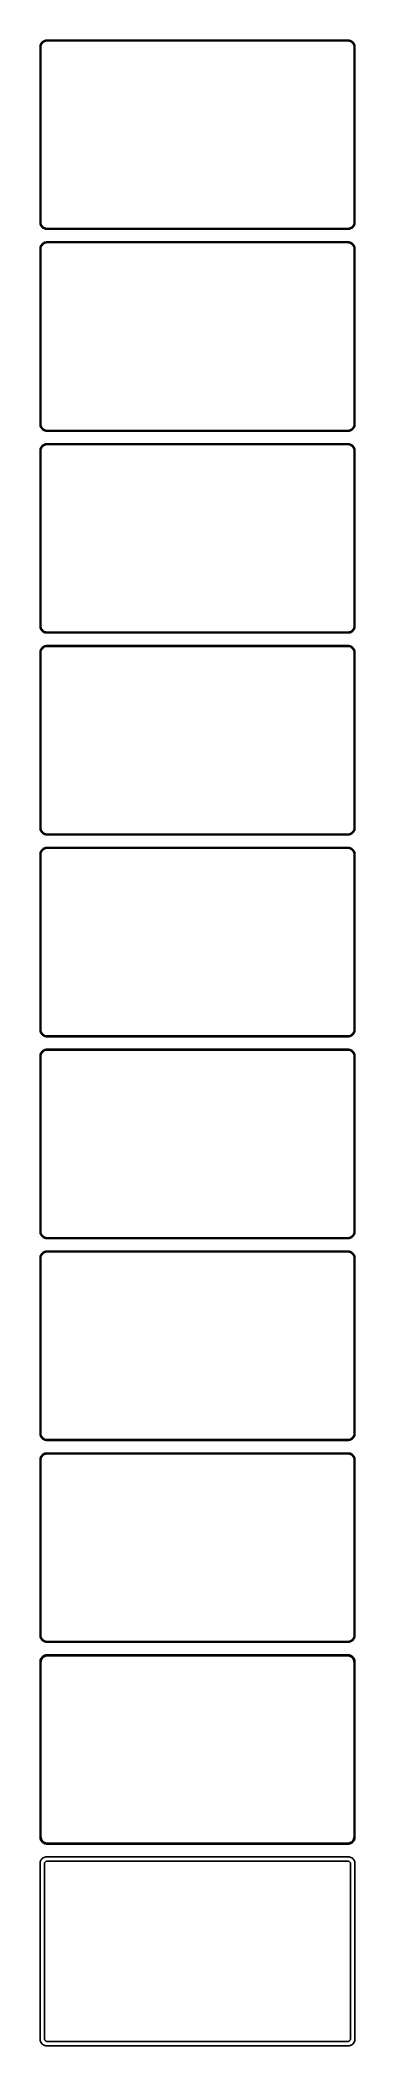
# Model space of a CAD drawing. Header units: metres. Extents: x -112 to 112, y 1373 to 2803.
import ezdxf

# ---------------------------------------------------------------- set-up
doc = ezdxf.new("R2010")
doc.units = ezdxf.units.M

msp = doc.modelspace()

# ---------------------------------------------------------------- linework, layer by layer
for p, q in [((-112.461, 2799.13), (-112.5, 2798.5)), ((-112.5, 2798.5), (-112.5, 2673.5)), ((-112.343, 2799.74), (-112.461, 2799.13)), ((-112.149, 2800.34), (-112.343, 2799.74)), ((-111.882, 2800.91), (-112.149, 2800.34)), ((-112, 2798.25), (-111.963, 2798.85)), ((-112, 2673.75), (-112, 2798.25)), ((-111.963, 2798.85), (-111.851, 2799.43)), ((-111.545, 2801.44), (-111.882, 2800.91)), ((-111.851, 2799.43), (-111.666, 2800)), ((-111.666, 2800), (-111.412, 2800.54)), ((-111.145, 2801.92), (-111.545, 2801.44)), ((-111.412, 2800.54), (-111.093, 2801.04)), ((-110.687, 2802.35), (-111.145, 2801.92)), ((-111.093, 2801.04), (-110.713, 2801.5)), ((-110.713, 2801.5), (-110.278, 2801.91)), ((-110.179, 2802.72), (-110.687, 2802.35)), ((-110.278, 2801.91), (-109.795, 2802.26)), ((-109.629, 2803.02), (-110.179, 2802.72)), ((-109.795, 2802.26), (-109.272, 2802.55)), ((-109.045, 2803.26), (-109.629, 2803.02)), ((-109.272, 2802.55), (-108.718, 2802.77)), ((-108.437, 2803.41), (-109.045, 2803.26)), ((-108.718, 2802.77), (-108.14, 2802.92)), ((-107.814, 2803.49), (-108.437, 2803.41)), ((-108.14, 2802.92), (-107.548, 2802.99)), ((107.814, 2803.49), (-107.814, 2803.49)), ((-107.548, 2802.99), (107.548, 2802.99)), ((107.548, 2802.99), (108.14, 2802.92)), ((108.437, 2803.41), (107.814, 2803.49)), ((108.14, 2802.92), (108.718, 2802.77)), ((109.045, 2803.26), (108.437, 2803.41)), ((108.718, 2802.77), (109.272, 2802.55)), ((109.629, 2803.02), (109.045, 2803.26)), ((109.272, 2802.55), (109.795, 2802.26)), ((110.179, 2802.72), (109.629, 2803.02)), ((109.795, 2802.26), (110.278, 2801.91)), ((110.687, 2802.35), (110.179, 2802.72)), ((110.278, 2801.91), (110.713, 2801.5)), ((111.145, 2801.92), (110.687, 2802.35)), ((110.713, 2801.5), (111.093, 2801.04)), ((111.093, 2801.04), (111.412, 2800.54)), ((111.545, 2801.44), (111.145, 2801.92)), ((111.412, 2800.54), (111.666, 2800)), ((111.882, 2800.91), (111.545, 2801.44)), ((111.666, 2800), (111.851, 2799.43)), ((111.851, 2799.43), (111.963, 2798.85)), ((112.149, 2800.34), (111.882, 2800.91)), ((111.963, 2798.85), (112, 2798.25)), ((112, 2798.25), (112, 2673.75)), ((112.343, 2799.74), (112.149, 2800.34)), ((112.461, 2799.13), (112.343, 2799.74)), ((112.5, 2798.5), (112.461, 2799.13)), ((112.5, 2673.5), (112.5, 2798.5)), ((-112.5, 2673.5), (-112.461, 2672.87)), ((-112.461, 2672.87), (-112.343, 2672.26)), ((-112.343, 2672.26), (-112.149, 2671.66)), ((-112.149, 2671.66), (-111.882, 2671.09)), ((-111.963, 2673.15), (-112, 2673.75)), ((-111.851, 2672.57), (-111.963, 2673.15)), ((-111.882, 2671.09), (-111.545, 2670.56)), ((-111.666, 2672), (-111.851, 2672.57)), ((-111.412, 2671.46), (-111.666, 2672)), ((-111.545, 2670.56), (-111.145, 2670.08)), ((-111.093, 2670.96), (-111.412, 2671.46)), ((-111.145, 2670.08), (-110.687, 2669.65)), ((-110.713, 2670.5), (-111.093, 2670.96)), ((-110.278, 2670.09), (-110.713, 2670.5)), ((-110.687, 2669.65), (-110.179, 2669.28)), ((-109.795, 2669.74), (-110.278, 2670.09)), ((-110.179, 2669.28), (-109.629, 2668.98)), ((-109.272, 2669.45), (-109.795, 2669.74)), ((-109.629, 2668.98), (-109.045, 2668.74)), ((-108.718, 2669.23), (-109.272, 2669.45)), ((-109.045, 2668.74), (-108.437, 2668.59)), ((-108.14, 2669.08), (-108.718, 2669.23)), ((-108.437, 2668.59), (-107.814, 2668.51)), ((-107.548, 2669.01), (-108.14, 2669.08)), ((-107.814, 2668.51), (107.814, 2668.51)), ((107.548, 2669.01), (-107.548, 2669.01)), ((108.14, 2669.08), (107.548, 2669.01)), ((107.814, 2668.51), (108.437, 2668.59)), ((108.718, 2669.23), (108.14, 2669.08)), ((108.437, 2668.59), (109.045, 2668.74)), ((109.272, 2669.45), (108.718, 2669.23)), ((109.045, 2668.74), (109.629, 2668.98)), ((109.795, 2669.74), (109.272, 2669.45)), ((109.629, 2668.98), (110.179, 2669.28)), ((110.278, 2670.09), (109.795, 2669.74)), ((110.179, 2669.28), (110.687, 2669.65)), ((110.713, 2670.5), (110.278, 2670.09)), ((110.687, 2669.65), (111.145, 2670.08)), ((111.093, 2670.96), (110.713, 2670.5)), ((111.412, 2671.46), (111.093, 2670.96)), ((111.145, 2670.08), (111.545, 2670.56)), ((111.666, 2672), (111.412, 2671.46)), ((111.545, 2670.56), (111.882, 2671.09)), ((111.851, 2672.57), (111.666, 2672)), ((111.963, 2673.15), (111.851, 2672.57)), ((111.882, 2671.09), (112.149, 2671.66)), ((112, 2673.75), (111.963, 2673.15)), ((112.149, 2671.66), (112.343, 2672.26)), ((112.343, 2672.26), (112.461, 2672.87)), ((112.461, 2672.87), (112.5, 2673.5)), ((-112.461, 2655.13), (-112.5, 2654.5)), ((-112.5, 2654.5), (-112.5, 2529.5)), ((-112.343, 2655.74), (-112.461, 2655.13)), ((-112.149, 2656.34), (-112.343, 2655.74)), ((-111.882, 2656.91), (-112.149, 2656.34)), ((-112, 2654.25), (-111.963, 2654.85)), ((-112, 2529.75), (-112, 2654.25)), ((-111.963, 2654.85), (-111.851, 2655.43)), ((-111.545, 2657.44), (-111.882, 2656.91)), ((-111.851, 2655.43), (-111.666, 2656)), ((-111.666, 2656), (-111.412, 2656.54)), ((-111.145, 2657.92), (-111.545, 2657.44)), ((-111.412, 2656.54), (-111.093, 2657.04)), ((-110.687, 2658.35), (-111.145, 2657.92)), ((-111.093, 2657.04), (-110.713, 2657.5)), ((-110.713, 2657.5), (-110.278, 2657.91)), ((-110.179, 2658.72), (-110.687, 2658.35)), ((-110.278, 2657.91), (-109.795, 2658.26)), ((-109.629, 2659.02), (-110.179, 2658.72)), ((-109.795, 2658.26), (-109.272, 2658.55)), ((-109.045, 2659.26), (-109.629, 2659.02)), ((-109.272, 2658.55), (-108.718, 2658.77)), ((-108.437, 2659.41), (-109.045, 2659.26)), ((-108.718, 2658.77), (-108.14, 2658.92)), ((-107.814, 2659.49), (-108.437, 2659.41)), ((-108.14, 2658.92), (-107.548, 2658.99)), ((107.814, 2659.49), (-107.814, 2659.49)), ((-107.548, 2658.99), (107.548, 2658.99)), ((107.548, 2658.99), (108.14, 2658.92)), ((108.437, 2659.41), (107.814, 2659.49)), ((108.14, 2658.92), (108.718, 2658.77)), ((109.045, 2659.26), (108.437, 2659.41)), ((108.718, 2658.77), (109.272, 2658.55)), ((109.629, 2659.02), (109.045, 2659.26)), ((109.272, 2658.55), (109.795, 2658.26)), ((110.179, 2658.72), (109.629, 2659.02)), ((109.795, 2658.26), (110.278, 2657.91)), ((110.687, 2658.35), (110.179, 2658.72)), ((110.278, 2657.91), (110.713, 2657.5)), ((111.145, 2657.92), (110.687, 2658.35)), ((110.713, 2657.5), (111.093, 2657.04)), ((111.093, 2657.04), (111.412, 2656.54)), ((111.545, 2657.44), (111.145, 2657.92)), ((111.412, 2656.54), (111.666, 2656)), ((111.882, 2656.91), (111.545, 2657.44)), ((111.666, 2656), (111.851, 2655.43)), ((111.851, 2655.43), (111.963, 2654.85)), ((112.149, 2656.34), (111.882, 2656.91)), ((111.963, 2654.85), (112, 2654.25)), ((112, 2654.25), (112, 2529.75)), ((112.343, 2655.74), (112.149, 2656.34)), ((112.461, 2655.13), (112.343, 2655.74)), ((112.5, 2654.5), (112.461, 2655.13)), ((112.5, 2529.5), (112.5, 2654.5)), ((-112.5, 2529.5), (-112.461, 2528.87)), ((-112.461, 2528.87), (-112.343, 2528.26)), ((-112.343, 2528.26), (-112.149, 2527.66)), ((-112.149, 2527.66), (-111.882, 2527.09)), ((-111.963, 2529.15), (-112, 2529.75)), ((-111.851, 2528.57), (-111.963, 2529.15)), ((-111.882, 2527.09), (-111.545, 2526.56)), ((-111.666, 2528), (-111.851, 2528.57)), ((-111.412, 2527.46), (-111.666, 2528)), ((-111.545, 2526.56), (-111.145, 2526.08)), ((-111.093, 2526.96), (-111.412, 2527.46)), ((-111.145, 2526.08), (-110.687, 2525.65)), ((-110.713, 2526.5), (-111.093, 2526.96)), ((-110.278, 2526.09), (-110.713, 2526.5)), ((-110.687, 2525.65), (-110.179, 2525.28)), ((-109.795, 2525.74), (-110.278, 2526.09)), ((-110.179, 2525.28), (-109.629, 2524.98)), ((-109.272, 2525.45), (-109.795, 2525.74)), ((-109.629, 2524.98), (-109.045, 2524.74)), ((-108.718, 2525.23), (-109.272, 2525.45)), ((-109.045, 2524.74), (-108.437, 2524.59)), ((-108.14, 2525.08), (-108.718, 2525.23)), ((-108.437, 2524.59), (-107.814, 2524.51)), ((-107.548, 2525.01), (-108.14, 2525.08)), ((-107.814, 2524.51), (107.814, 2524.51)), ((107.548, 2525.01), (-107.548, 2525.01)), ((108.14, 2525.08), (107.548, 2525.01)), ((107.814, 2524.51), (108.437, 2524.59)), ((108.718, 2525.23), (108.14, 2525.08)), ((108.437, 2524.59), (109.045, 2524.74)), ((109.272, 2525.45), (108.718, 2525.23)), ((109.045, 2524.74), (109.629, 2524.98)), ((109.795, 2525.74), (109.272, 2525.45)), ((109.629, 2524.98), (110.179, 2525.28)), ((110.278, 2526.09), (109.795, 2525.74)), ((110.179, 2525.28), (110.687, 2525.65)), ((110.713, 2526.5), (110.278, 2526.09)), ((110.687, 2525.65), (111.145, 2526.08)), ((111.093, 2526.96), (110.713, 2526.5)), ((111.412, 2527.46), (111.093, 2526.96)), ((111.145, 2526.08), (111.545, 2526.56)), ((111.666, 2528), (111.412, 2527.46)), ((111.545, 2526.56), (111.882, 2527.09)), ((111.851, 2528.57), (111.666, 2528)), ((111.963, 2529.15), (111.851, 2528.57)), ((111.882, 2527.09), (112.149, 2527.66)), ((112, 2529.75), (111.963, 2529.15)), ((112.149, 2527.66), (112.343, 2528.26)), ((112.343, 2528.26), (112.461, 2528.87)), ((112.461, 2528.87), (112.5, 2529.5)), ((-112.461, 2511.13), (-112.5, 2510.5)), ((-112.5, 2510.5), (-112.5, 2385.5)), ((-112.343, 2511.74), (-112.461, 2511.13)), ((-112.149, 2512.34), (-112.343, 2511.74)), ((-111.882, 2512.91), (-112.149, 2512.34)), ((-112, 2510.25), (-111.963, 2510.85)), ((-112, 2385.75), (-112, 2510.25)), ((-111.963, 2510.85), (-111.851, 2511.43)), ((-111.545, 2513.44), (-111.882, 2512.91)), ((-111.851, 2511.43), (-111.666, 2512)), ((-111.666, 2512), (-111.412, 2512.54)), ((-111.145, 2513.92), (-111.545, 2513.44)), ((-111.412, 2512.54), (-111.093, 2513.04)), ((-110.687, 2514.35), (-111.145, 2513.92)), ((-111.093, 2513.04), (-110.713, 2513.5)), ((-110.713, 2513.5), (-110.278, 2513.91)), ((-110.179, 2514.72), (-110.687, 2514.35)), ((-110.278, 2513.91), (-109.795, 2514.26)), ((-109.629, 2515.02), (-110.179, 2514.72)), ((-109.795, 2514.26), (-109.272, 2514.55)), ((-109.045, 2515.26), (-109.629, 2515.02)), ((-109.272, 2514.55), (-108.718, 2514.77)), ((-108.437, 2515.41), (-109.045, 2515.26)), ((-108.718, 2514.77), (-108.14, 2514.92)), ((-107.814, 2515.49), (-108.437, 2515.41)), ((-108.14, 2514.92), (-107.548, 2514.99)), ((107.814, 2515.49), (-107.814, 2515.49)), ((-107.548, 2514.99), (107.548, 2514.99)), ((107.548, 2514.99), (108.14, 2514.92)), ((108.437, 2515.41), (107.814, 2515.49)), ((108.14, 2514.92), (108.718, 2514.77)), ((109.045, 2515.26), (108.437, 2515.41)), ((108.718, 2514.77), (109.272, 2514.55)), ((109.629, 2515.02), (109.045, 2515.26)), ((109.272, 2514.55), (109.795, 2514.26)), ((110.179, 2514.72), (109.629, 2515.02)), ((109.795, 2514.26), (110.278, 2513.91)), ((110.687, 2514.35), (110.179, 2514.72)), ((110.278, 2513.91), (110.713, 2513.5)), ((111.145, 2513.92), (110.687, 2514.35)), ((110.713, 2513.5), (111.093, 2513.04)), ((111.093, 2513.04), (111.412, 2512.54)), ((111.545, 2513.44), (111.145, 2513.92)), ((111.412, 2512.54), (111.666, 2512)), ((111.882, 2512.91), (111.545, 2513.44)), ((111.666, 2512), (111.851, 2511.43)), ((111.851, 2511.43), (111.963, 2510.85)), ((112.149, 2512.34), (111.882, 2512.91)), ((111.963, 2510.85), (112, 2510.25)), ((112, 2510.25), (112, 2385.75)), ((112.343, 2511.74), (112.149, 2512.34)), ((112.461, 2511.13), (112.343, 2511.74)), ((112.5, 2510.5), (112.461, 2511.13)), ((112.5, 2385.5), (112.5, 2510.5)), ((-112.5, 2385.5), (-112.461, 2384.87)), ((-112.461, 2384.87), (-112.343, 2384.26)), ((-112.343, 2384.26), (-112.149, 2383.66)), ((-112.149, 2383.66), (-111.882, 2383.09)), ((-111.963, 2385.15), (-112, 2385.75)), ((-111.851, 2384.57), (-111.963, 2385.15)), ((-111.882, 2383.09), (-111.545, 2382.56)), ((-111.666, 2384), (-111.851, 2384.57)), ((-111.412, 2383.46), (-111.666, 2384)), ((-111.545, 2382.56), (-111.145, 2382.08)), ((-111.093, 2382.96), (-111.412, 2383.46)), ((-111.145, 2382.08), (-110.687, 2381.65)), ((-110.713, 2382.5), (-111.093, 2382.96)), ((-110.278, 2382.09), (-110.713, 2382.5)), ((-110.687, 2381.65), (-110.179, 2381.28)), ((-109.795, 2381.74), (-110.278, 2382.09)), ((-110.179, 2381.28), (-109.629, 2380.98)), ((-109.272, 2381.45), (-109.795, 2381.74)), ((-109.629, 2380.98), (-109.045, 2380.74)), ((-108.718, 2381.23), (-109.272, 2381.45)), ((-109.045, 2380.74), (-108.437, 2380.59)), ((-108.14, 2381.08), (-108.718, 2381.23)), ((-108.437, 2380.59), (-107.814, 2380.51)), ((-107.548, 2381.01), (-108.14, 2381.08)), ((-107.814, 2380.51), (107.814, 2380.51)), ((107.548, 2381.01), (-107.548, 2381.01)), ((108.14, 2381.08), (107.548, 2381.01)), ((107.814, 2380.51), (108.437, 2380.59)), ((108.718, 2381.23), (108.14, 2381.08)), ((108.437, 2380.59), (109.045, 2380.74)), ((109.272, 2381.45), (108.718, 2381.23)), ((109.045, 2380.74), (109.629, 2380.98)), ((109.795, 2381.74), (109.272, 2381.45)), ((109.629, 2380.98), (110.179, 2381.28)), ((110.278, 2382.09), (109.795, 2381.74)), ((110.179, 2381.28), (110.687, 2381.65)), ((110.713, 2382.5), (110.278, 2382.09)), ((110.687, 2381.65), (111.145, 2382.08)), ((111.093, 2382.96), (110.713, 2382.5)), ((111.412, 2383.46), (111.093, 2382.96)), ((111.145, 2382.08), (111.545, 2382.56)), ((111.666, 2384), (111.412, 2383.46)), ((111.545, 2382.56), (111.882, 2383.09)), ((111.851, 2384.57), (111.666, 2384)), ((111.963, 2385.15), (111.851, 2384.57)), ((111.882, 2383.09), (112.149, 2383.66)), ((112, 2385.75), (111.963, 2385.15)), ((112.149, 2383.66), (112.343, 2384.26)), ((112.343, 2384.26), (112.461, 2384.87)), ((112.461, 2384.87), (112.5, 2385.5)), ((-112.461, 2367.13), (-112.5, 2366.5)), ((-112.5, 2366.5), (-112.5, 2241.5)), ((-112.343, 2367.74), (-112.461, 2367.13)), ((-112.149, 2368.34), (-112.343, 2367.74)), ((-111.882, 2368.91), (-112.149, 2368.34)), ((-112, 2366.25), (-111.963, 2366.85)), ((-112, 2241.75), (-112, 2366.25)), ((-111.963, 2366.85), (-111.851, 2367.43)), ((-111.545, 2369.44), (-111.882, 2368.91)), ((-111.851, 2367.43), (-111.666, 2368)), ((-111.666, 2368), (-111.412, 2368.54)), ((-111.145, 2369.92), (-111.545, 2369.44)), ((-111.412, 2368.54), (-111.093, 2369.04)), ((-110.687, 2370.35), (-111.145, 2369.92)), ((-111.093, 2369.04), (-110.713, 2369.5)), ((-110.713, 2369.5), (-110.278, 2369.91)), ((-110.179, 2370.72), (-110.687, 2370.35)), ((-110.278, 2369.91), (-109.795, 2370.26)), ((-109.629, 2371.02), (-110.179, 2370.72)), ((-109.795, 2370.26), (-109.272, 2370.55)), ((-109.045, 2371.26), (-109.629, 2371.02)), ((-109.272, 2370.55), (-108.718, 2370.77)), ((-108.437, 2371.41), (-109.045, 2371.26)), ((-108.718, 2370.77), (-108.14, 2370.92)), ((-107.814, 2371.49), (-108.437, 2371.41)), ((-108.14, 2370.92), (-107.548, 2370.99)), ((107.814, 2371.49), (-107.814, 2371.49)), ((-107.548, 2370.99), (107.548, 2370.99)), ((107.548, 2370.99), (108.14, 2370.92)), ((108.437, 2371.41), (107.814, 2371.49)), ((108.14, 2370.92), (108.718, 2370.77)), ((109.045, 2371.26), (108.437, 2371.41)), ((108.718, 2370.77), (109.272, 2370.55)), ((109.629, 2371.02), (109.045, 2371.26)), ((109.272, 2370.55), (109.795, 2370.26)), ((110.179, 2370.72), (109.629, 2371.02)), ((109.795, 2370.26), (110.278, 2369.91)), ((110.687, 2370.35), (110.179, 2370.72)), ((110.278, 2369.91), (110.713, 2369.5)), ((111.145, 2369.92), (110.687, 2370.35)), ((110.713, 2369.5), (111.093, 2369.04)), ((111.093, 2369.04), (111.412, 2368.54)), ((111.545, 2369.44), (111.145, 2369.92)), ((111.412, 2368.54), (111.666, 2368)), ((111.882, 2368.91), (111.545, 2369.44)), ((111.666, 2368), (111.851, 2367.43)), ((111.851, 2367.43), (111.963, 2366.85)), ((112.149, 2368.34), (111.882, 2368.91)), ((111.963, 2366.85), (112, 2366.25)), ((112, 2366.25), (112, 2241.75)), ((112.343, 2367.74), (112.149, 2368.34)), ((112.461, 2367.13), (112.343, 2367.74)), ((112.5, 2366.5), (112.461, 2367.13)), ((112.5, 2241.5), (112.5, 2366.5)), ((-112.5, 2241.5), (-112.461, 2240.87)), ((-112.461, 2240.87), (-112.343, 2240.26)), ((-112.343, 2240.26), (-112.149, 2239.66)), ((-112.149, 2239.66), (-111.882, 2239.09)), ((-111.963, 2241.15), (-112, 2241.75)), ((-111.851, 2240.57), (-111.963, 2241.15)), ((-111.882, 2239.09), (-111.545, 2238.56)), ((-111.666, 2240), (-111.851, 2240.57)), ((-111.412, 2239.46), (-111.666, 2240)), ((-111.545, 2238.56), (-111.145, 2238.08)), ((-111.093, 2238.96), (-111.412, 2239.46)), ((-111.145, 2238.08), (-110.687, 2237.65)), ((-110.713, 2238.5), (-111.093, 2238.96)), ((-110.278, 2238.09), (-110.713, 2238.5)), ((-110.687, 2237.65), (-110.179, 2237.28)), ((-109.795, 2237.74), (-110.278, 2238.09)), ((-110.179, 2237.28), (-109.629, 2236.98)), ((-109.272, 2237.45), (-109.795, 2237.74)), ((-109.629, 2236.98), (-109.045, 2236.74)), ((-108.718, 2237.23), (-109.272, 2237.45)), ((-109.045, 2236.74), (-108.437, 2236.59)), ((-108.14, 2237.08), (-108.718, 2237.23)), ((-108.437, 2236.59), (-107.814, 2236.51)), ((-107.548, 2237.01), (-108.14, 2237.08)), ((-107.814, 2236.51), (107.814, 2236.51)), ((107.548, 2237.01), (-107.548, 2237.01)), ((108.14, 2237.08), (107.548, 2237.01)), ((107.814, 2236.51), (108.437, 2236.59)), ((108.718, 2237.23), (108.14, 2237.08)), ((108.437, 2236.59), (109.045, 2236.74)), ((109.272, 2237.45), (108.718, 2237.23)), ((109.045, 2236.74), (109.629, 2236.98)), ((109.795, 2237.74), (109.272, 2237.45)), ((109.629, 2236.98), (110.179, 2237.28)), ((110.278, 2238.09), (109.795, 2237.74)), ((110.179, 2237.28), (110.687, 2237.65)), ((110.713, 2238.5), (110.278, 2238.09)), ((110.687, 2237.65), (111.145, 2238.08)), ((111.093, 2238.96), (110.713, 2238.5)), ((111.412, 2239.46), (111.093, 2238.96)), ((111.145, 2238.08), (111.545, 2238.56)), ((111.666, 2240), (111.412, 2239.46)), ((111.545, 2238.56), (111.882, 2239.09)), ((111.851, 2240.57), (111.666, 2240)), ((111.963, 2241.15), (111.851, 2240.57)), ((111.882, 2239.09), (112.149, 2239.66)), ((112, 2241.75), (111.963, 2241.15)), ((112.149, 2239.66), (112.343, 2240.26)), ((112.343, 2240.26), (112.461, 2240.87)), ((112.461, 2240.87), (112.5, 2241.5)), ((-112.461, 2223.13), (-112.5, 2222.5)), ((-112.5, 2222.5), (-112.5, 2097.5)), ((-112.343, 2223.74), (-112.461, 2223.13)), ((-112.149, 2224.34), (-112.343, 2223.74)), ((-111.882, 2224.91), (-112.149, 2224.34)), ((-112, 2222.25), (-111.963, 2222.85)), ((-112, 2097.75), (-112, 2222.25)), ((-111.963, 2222.85), (-111.851, 2223.43)), ((-111.545, 2225.44), (-111.882, 2224.91)), ((-111.851, 2223.43), (-111.666, 2224)), ((-111.666, 2224), (-111.412, 2224.54)), ((-111.145, 2225.92), (-111.545, 2225.44)), ((-111.412, 2224.54), (-111.093, 2225.04)), ((-110.687, 2226.35), (-111.145, 2225.92)), ((-111.093, 2225.04), (-110.713, 2225.5)), ((-110.713, 2225.5), (-110.278, 2225.91)), ((-110.179, 2226.72), (-110.687, 2226.35)), ((-110.278, 2225.91), (-109.795, 2226.26)), ((-109.629, 2227.02), (-110.179, 2226.72)), ((-109.795, 2226.26), (-109.272, 2226.55)), ((-109.045, 2227.26), (-109.629, 2227.02)), ((-109.272, 2226.55), (-108.718, 2226.77)), ((-108.437, 2227.41), (-109.045, 2227.26)), ((-108.718, 2226.77), (-108.14, 2226.92)), ((-107.814, 2227.49), (-108.437, 2227.41)), ((-108.14, 2226.92), (-107.548, 2226.99)), ((107.814, 2227.49), (-107.814, 2227.49)), ((-107.548, 2226.99), (107.548, 2226.99)), ((107.548, 2226.99), (108.14, 2226.92)), ((108.437, 2227.41), (107.814, 2227.49)), ((108.14, 2226.92), (108.718, 2226.77)), ((109.045, 2227.26), (108.437, 2227.41)), ((108.718, 2226.77), (109.272, 2226.55)), ((109.629, 2227.02), (109.045, 2227.26)), ((109.272, 2226.55), (109.795, 2226.26)), ((110.179, 2226.72), (109.629, 2227.02)), ((109.795, 2226.26), (110.278, 2225.91)), ((110.687, 2226.35), (110.179, 2226.72)), ((110.278, 2225.91), (110.713, 2225.5)), ((111.145, 2225.92), (110.687, 2226.35)), ((110.713, 2225.5), (111.093, 2225.04)), ((111.093, 2225.04), (111.412, 2224.54)), ((111.545, 2225.44), (111.145, 2225.92)), ((111.412, 2224.54), (111.666, 2224)), ((111.882, 2224.91), (111.545, 2225.44)), ((111.666, 2224), (111.851, 2223.43)), ((111.851, 2223.43), (111.963, 2222.85)), ((112.149, 2224.34), (111.882, 2224.91)), ((111.963, 2222.85), (112, 2222.25)), ((112, 2222.25), (112, 2097.75)), ((112.343, 2223.74), (112.149, 2224.34)), ((112.461, 2223.13), (112.343, 2223.74)), ((112.5, 2222.5), (112.461, 2223.13)), ((112.5, 2097.5), (112.5, 2222.5)), ((-112.5, 2097.5), (-112.461, 2096.87)), ((-112.461, 2096.87), (-112.343, 2096.26)), ((-112.343, 2096.26), (-112.149, 2095.66)), ((-112.149, 2095.66), (-111.882, 2095.09)), ((-111.963, 2097.15), (-112, 2097.75)), ((-111.851, 2096.57), (-111.963, 2097.15)), ((-111.882, 2095.09), (-111.545, 2094.56)), ((-111.666, 2096), (-111.851, 2096.57)), ((-111.412, 2095.46), (-111.666, 2096)), ((-111.545, 2094.56), (-111.145, 2094.08)), ((-111.093, 2094.96), (-111.412, 2095.46)), ((-111.145, 2094.08), (-110.687, 2093.65)), ((-110.713, 2094.5), (-111.093, 2094.96)), ((-110.278, 2094.09), (-110.713, 2094.5)), ((-110.687, 2093.65), (-110.179, 2093.28)), ((-109.795, 2093.74), (-110.278, 2094.09)), ((-110.179, 2093.28), (-109.629, 2092.98)), ((-109.272, 2093.45), (-109.795, 2093.74)), ((-109.629, 2092.98), (-109.045, 2092.74)), ((-108.718, 2093.23), (-109.272, 2093.45)), ((-109.045, 2092.74), (-108.437, 2092.59)), ((-108.14, 2093.08), (-108.718, 2093.23)), ((-108.437, 2092.59), (-107.814, 2092.51)), ((-107.548, 2093.01), (-108.14, 2093.08)), ((-107.814, 2092.51), (107.814, 2092.51)), ((107.548, 2093.01), (-107.548, 2093.01)), ((108.14, 2093.08), (107.548, 2093.01)), ((107.814, 2092.51), (108.437, 2092.59)), ((108.718, 2093.23), (108.14, 2093.08)), ((108.437, 2092.59), (109.045, 2092.74)), ((109.272, 2093.45), (108.718, 2093.23)), ((109.045, 2092.74), (109.629, 2092.98)), ((109.795, 2093.74), (109.272, 2093.45)), ((109.629, 2092.98), (110.179, 2093.28)), ((110.278, 2094.09), (109.795, 2093.74)), ((110.179, 2093.28), (110.687, 2093.65)), ((110.713, 2094.5), (110.278, 2094.09)), ((110.687, 2093.65), (111.145, 2094.08)), ((111.093, 2094.96), (110.713, 2094.5)), ((111.412, 2095.46), (111.093, 2094.96)), ((111.145, 2094.08), (111.545, 2094.56)), ((111.666, 2096), (111.412, 2095.46)), ((111.545, 2094.56), (111.882, 2095.09)), ((111.851, 2096.57), (111.666, 2096)), ((111.963, 2097.15), (111.851, 2096.57)), ((111.882, 2095.09), (112.149, 2095.66)), ((112, 2097.75), (111.963, 2097.15)), ((112.149, 2095.66), (112.343, 2096.26)), ((112.343, 2096.26), (112.461, 2096.87)), ((112.461, 2096.87), (112.5, 2097.5)), ((-112.461, 2079.13), (-112.5, 2078.5)), ((-112.5, 2078.5), (-112.5, 1953.5)), ((-112.343, 2079.74), (-112.461, 2079.13)), ((-112.149, 2080.34), (-112.343, 2079.74)), ((-111.882, 2080.91), (-112.149, 2080.34)), ((-112, 2078.25), (-111.963, 2078.85)), ((-112, 1953.75), (-112, 2078.25)), ((-111.963, 2078.85), (-111.851, 2079.43)), ((-111.545, 2081.44), (-111.882, 2080.91)), ((-111.851, 2079.43), (-111.666, 2080)), ((-111.666, 2080), (-111.412, 2080.54)), ((-111.145, 2081.92), (-111.545, 2081.44)), ((-111.412, 2080.54), (-111.093, 2081.04)), ((-110.687, 2082.35), (-111.145, 2081.92)), ((-111.093, 2081.04), (-110.713, 2081.5)), ((-110.713, 2081.5), (-110.278, 2081.91)), ((-110.179, 2082.72), (-110.687, 2082.35)), ((-110.278, 2081.91), (-109.795, 2082.26)), ((-109.629, 2083.02), (-110.179, 2082.72)), ((-109.795, 2082.26), (-109.272, 2082.55)), ((-109.045, 2083.26), (-109.629, 2083.02)), ((-109.272, 2082.55), (-108.718, 2082.77)), ((-108.437, 2083.41), (-109.045, 2083.26)), ((-108.718, 2082.77), (-108.14, 2082.92)), ((-107.814, 2083.49), (-108.437, 2083.41)), ((-108.14, 2082.92), (-107.548, 2082.99)), ((107.814, 2083.49), (-107.814, 2083.49)), ((-107.548, 2082.99), (107.548, 2082.99)), ((107.548, 2082.99), (108.14, 2082.92)), ((108.437, 2083.41), (107.814, 2083.49)), ((108.14, 2082.92), (108.718, 2082.77)), ((109.045, 2083.26), (108.437, 2083.41)), ((108.718, 2082.77), (109.272, 2082.55)), ((109.629, 2083.02), (109.045, 2083.26)), ((109.272, 2082.55), (109.795, 2082.26)), ((110.179, 2082.72), (109.629, 2083.02)), ((109.795, 2082.26), (110.278, 2081.91)), ((110.687, 2082.35), (110.179, 2082.72)), ((110.278, 2081.91), (110.713, 2081.5)), ((111.145, 2081.92), (110.687, 2082.35)), ((110.713, 2081.5), (111.093, 2081.04)), ((111.093, 2081.04), (111.412, 2080.54)), ((111.545, 2081.44), (111.145, 2081.92)), ((111.412, 2080.54), (111.666, 2080)), ((111.882, 2080.91), (111.545, 2081.44)), ((111.666, 2080), (111.851, 2079.43)), ((111.851, 2079.43), (111.963, 2078.85)), ((112.149, 2080.34), (111.882, 2080.91)), ((111.963, 2078.85), (112, 2078.25)), ((112, 2078.25), (112, 1953.75)), ((112.343, 2079.74), (112.149, 2080.34)), ((112.461, 2079.13), (112.343, 2079.74)), ((112.5, 2078.5), (112.461, 2079.13)), ((112.5, 1953.5), (112.5, 2078.5)), ((-112.5, 1953.5), (-112.461, 1952.87)), ((-112.461, 1952.87), (-112.343, 1952.26)), ((-112.343, 1952.26), (-112.149, 1951.66)), ((-112.149, 1951.66), (-111.882, 1951.09)), ((-111.963, 1953.15), (-112, 1953.75)), ((-111.851, 1952.57), (-111.963, 1953.15)), ((-111.882, 1951.09), (-111.545, 1950.56)), ((-111.666, 1952), (-111.851, 1952.57)), ((-111.412, 1951.46), (-111.666, 1952)), ((-111.545, 1950.56), (-111.145, 1950.08)), ((-111.093, 1950.96), (-111.412, 1951.46)), ((-111.145, 1950.08), (-110.687, 1949.65)), ((-110.713, 1950.5), (-111.093, 1950.96)), ((-110.278, 1950.09), (-110.713, 1950.5)), ((-110.687, 1949.65), (-110.179, 1949.28)), ((-109.795, 1949.74), (-110.278, 1950.09)), ((-110.179, 1949.28), (-109.629, 1948.98)), ((-109.272, 1949.45), (-109.795, 1949.74)), ((-109.629, 1948.98), (-109.045, 1948.74)), ((-108.718, 1949.23), (-109.272, 1949.45)), ((-109.045, 1948.74), (-108.437, 1948.59)), ((-108.14, 1949.08), (-108.718, 1949.23)), ((-108.437, 1948.59), (-107.814, 1948.51)), ((-107.548, 1949.01), (-108.14, 1949.08)), ((-107.814, 1948.51), (107.814, 1948.51)), ((107.548, 1949.01), (-107.548, 1949.01)), ((108.14, 1949.08), (107.548, 1949.01)), ((107.814, 1948.51), (108.437, 1948.59)), ((108.718, 1949.23), (108.14, 1949.08)), ((108.437, 1948.59), (109.045, 1948.74)), ((109.272, 1949.45), (108.718, 1949.23)), ((109.045, 1948.74), (109.629, 1948.98)), ((109.795, 1949.74), (109.272, 1949.45)), ((109.629, 1948.98), (110.179, 1949.28)), ((110.278, 1950.09), (109.795, 1949.74)), ((110.179, 1949.28), (110.687, 1949.65)), ((110.713, 1950.5), (110.278, 1950.09)), ((110.687, 1949.65), (111.145, 1950.08)), ((111.093, 1950.96), (110.713, 1950.5)), ((111.412, 1951.46), (111.093, 1950.96)), ((111.145, 1950.08), (111.545, 1950.56)), ((111.666, 1952), (111.412, 1951.46)), ((111.545, 1950.56), (111.882, 1951.09)), ((111.851, 1952.57), (111.666, 1952)), ((111.963, 1953.15), (111.851, 1952.57)), ((111.882, 1951.09), (112.149, 1951.66)), ((112, 1953.75), (111.963, 1953.15)), ((112.149, 1951.66), (112.343, 1952.26)), ((112.343, 1952.26), (112.461, 1952.87)), ((112.461, 1952.87), (112.5, 1953.5)), ((-112.461, 1935.13), (-112.5, 1934.5)), ((-112.5, 1934.5), (-112.5, 1809.5)), ((-112.343, 1935.74), (-112.461, 1935.13)), ((-112.149, 1936.34), (-112.343, 1935.74)), ((-111.882, 1936.91), (-112.149, 1936.34)), ((-112, 1934.25), (-111.963, 1934.85)), ((-112, 1809.75), (-112, 1934.25)), ((-111.963, 1934.85), (-111.851, 1935.43)), ((-111.545, 1937.44), (-111.882, 1936.91)), ((-111.851, 1935.43), (-111.666, 1936)), ((-111.666, 1936), (-111.412, 1936.54)), ((-111.145, 1937.92), (-111.545, 1937.44)), ((-111.412, 1936.54), (-111.093, 1937.04)), ((-110.687, 1938.35), (-111.145, 1937.92)), ((-111.093, 1937.04), (-110.713, 1937.5)), ((-110.713, 1937.5), (-110.278, 1937.91)), ((-110.179, 1938.72), (-110.687, 1938.35)), ((-110.278, 1937.91), (-109.795, 1938.26)), ((-109.629, 1939.02), (-110.179, 1938.72)), ((-109.795, 1938.26), (-109.272, 1938.55)), ((-109.045, 1939.26), (-109.629, 1939.02)), ((-109.272, 1938.55), (-108.718, 1938.77)), ((-108.437, 1939.41), (-109.045, 1939.26)), ((-108.718, 1938.77), (-108.14, 1938.92)), ((-107.814, 1939.49), (-108.437, 1939.41)), ((-108.14, 1938.92), (-107.548, 1938.99)), ((107.814, 1939.49), (-107.814, 1939.49)), ((-107.548, 1938.99), (107.548, 1938.99)), ((107.548, 1938.99), (108.14, 1938.92)), ((108.437, 1939.41), (107.814, 1939.49)), ((108.14, 1938.92), (108.718, 1938.77)), ((109.045, 1939.26), (108.437, 1939.41)), ((108.718, 1938.77), (109.272, 1938.55)), ((109.629, 1939.02), (109.045, 1939.26)), ((109.272, 1938.55), (109.795, 1938.26)), ((110.179, 1938.72), (109.629, 1939.02)), ((109.795, 1938.26), (110.278, 1937.91)), ((110.687, 1938.35), (110.179, 1938.72)), ((110.278, 1937.91), (110.713, 1937.5)), ((111.145, 1937.92), (110.687, 1938.35)), ((110.713, 1937.5), (111.093, 1937.04)), ((111.093, 1937.04), (111.412, 1936.54)), ((111.545, 1937.44), (111.145, 1937.92)), ((111.412, 1936.54), (111.666, 1936)), ((111.882, 1936.91), (111.545, 1937.44)), ((111.666, 1936), (111.851, 1935.43)), ((111.851, 1935.43), (111.963, 1934.85)), ((112.149, 1936.34), (111.882, 1936.91)), ((111.963, 1934.85), (112, 1934.25)), ((112, 1934.25), (112, 1809.75)), ((112.343, 1935.74), (112.149, 1936.34)), ((112.461, 1935.13), (112.343, 1935.74)), ((112.5, 1934.5), (112.461, 1935.13)), ((112.5, 1809.5), (112.5, 1934.5)), ((-112.5, 1809.5), (-112.461, 1808.87)), ((-112.461, 1808.87), (-112.343, 1808.26)), ((-112.343, 1808.26), (-112.149, 1807.66)), ((-112.149, 1807.66), (-111.882, 1807.09)), ((-111.963, 1809.15), (-112, 1809.75)), ((-111.851, 1808.57), (-111.963, 1809.15)), ((-111.882, 1807.09), (-111.545, 1806.56)), ((-111.666, 1808), (-111.851, 1808.57)), ((-111.412, 1807.46), (-111.666, 1808)), ((-111.545, 1806.56), (-111.145, 1806.08)), ((-111.093, 1806.96), (-111.412, 1807.46)), ((-111.145, 1806.08), (-110.687, 1805.65)), ((-110.713, 1806.5), (-111.093, 1806.96)), ((-110.278, 1806.09), (-110.713, 1806.5)), ((-110.687, 1805.65), (-110.179, 1805.28)), ((-109.795, 1805.74), (-110.278, 1806.09)), ((-110.179, 1805.28), (-109.629, 1804.98)), ((-109.272, 1805.45), (-109.795, 1805.74)), ((-109.629, 1804.98), (-109.045, 1804.74)), ((-108.718, 1805.23), (-109.272, 1805.45)), ((-109.045, 1804.74), (-108.437, 1804.59)), ((-108.14, 1805.08), (-108.718, 1805.23)), ((-108.437, 1804.59), (-107.814, 1804.51)), ((-107.548, 1805.01), (-108.14, 1805.08)), ((-107.814, 1804.51), (107.814, 1804.51)), ((107.548, 1805.01), (-107.548, 1805.01)), ((108.14, 1805.08), (107.548, 1805.01)), ((107.814, 1804.51), (108.437, 1804.59)), ((108.718, 1805.23), (108.14, 1805.08)), ((108.437, 1804.59), (109.045, 1804.74)), ((109.272, 1805.45), (108.718, 1805.23)), ((109.045, 1804.74), (109.629, 1804.98)), ((109.795, 1805.74), (109.272, 1805.45)), ((109.629, 1804.98), (110.179, 1805.28)), ((110.278, 1806.09), (109.795, 1805.74)), ((110.179, 1805.28), (110.687, 1805.65)), ((110.713, 1806.5), (110.278, 1806.09)), ((110.687, 1805.65), (111.145, 1806.08)), ((111.093, 1806.96), (110.713, 1806.5)), ((111.412, 1807.46), (111.093, 1806.96)), ((111.145, 1806.08), (111.545, 1806.56)), ((111.666, 1808), (111.412, 1807.46)), ((111.545, 1806.56), (111.882, 1807.09)), ((111.851, 1808.57), (111.666, 1808)), ((111.963, 1809.15), (111.851, 1808.57)), ((111.882, 1807.09), (112.149, 1807.66)), ((112, 1809.75), (111.963, 1809.15)), ((112.149, 1807.66), (112.343, 1808.26)), ((112.343, 1808.26), (112.461, 1808.87)), ((112.461, 1808.87), (112.5, 1809.5)), ((-112.461, 1791.13), (-112.5, 1790.5)), ((-112.5, 1790.5), (-112.5, 1665.5)), ((-112.343, 1791.74), (-112.461, 1791.13)), ((-112.149, 1792.34), (-112.343, 1791.74)), ((-111.882, 1792.91), (-112.149, 1792.34)), ((-112, 1790.25), (-111.963, 1790.85)), ((-112, 1665.75), (-112, 1790.25)), ((-111.963, 1790.85), (-111.851, 1791.43)), ((-111.545, 1793.44), (-111.882, 1792.91)), ((-111.851, 1791.43), (-111.666, 1792)), ((-111.666, 1792), (-111.412, 1792.54)), ((-111.145, 1793.92), (-111.545, 1793.44)), ((-111.412, 1792.54), (-111.093, 1793.04)), ((-110.687, 1794.35), (-111.145, 1793.92)), ((-111.093, 1793.04), (-110.713, 1793.5)), ((-110.713, 1793.5), (-110.278, 1793.91)), ((-110.179, 1794.72), (-110.687, 1794.35)), ((-110.278, 1793.91), (-109.795, 1794.26)), ((-109.629, 1795.02), (-110.179, 1794.72)), ((-109.795, 1794.26), (-109.272, 1794.55)), ((-109.045, 1795.26), (-109.629, 1795.02)), ((-109.272, 1794.55), (-108.718, 1794.77)), ((-108.437, 1795.41), (-109.045, 1795.26)), ((-108.718, 1794.77), (-108.14, 1794.92)), ((-107.814, 1795.49), (-108.437, 1795.41)), ((-108.14, 1794.92), (-107.548, 1794.99)), ((107.814, 1795.49), (-107.814, 1795.49)), ((-107.548, 1794.99), (107.548, 1794.99)), ((107.548, 1794.99), (108.14, 1794.92)), ((108.437, 1795.41), (107.814, 1795.49)), ((108.14, 1794.92), (108.718, 1794.77)), ((109.045, 1795.26), (108.437, 1795.41)), ((108.718, 1794.77), (109.272, 1794.55)), ((109.629, 1795.02), (109.045, 1795.26)), ((109.272, 1794.55), (109.795, 1794.26)), ((110.179, 1794.72), (109.629, 1795.02)), ((109.795, 1794.26), (110.278, 1793.91)), ((110.687, 1794.35), (110.179, 1794.72)), ((110.278, 1793.91), (110.713, 1793.5)), ((111.145, 1793.92), (110.687, 1794.35)), ((110.713, 1793.5), (111.093, 1793.04)), ((111.093, 1793.04), (111.412, 1792.54)), ((111.545, 1793.44), (111.145, 1793.92)), ((111.412, 1792.54), (111.666, 1792)), ((111.882, 1792.91), (111.545, 1793.44)), ((111.666, 1792), (111.851, 1791.43)), ((111.851, 1791.43), (111.963, 1790.85)), ((112.149, 1792.34), (111.882, 1792.91)), ((111.963, 1790.85), (112, 1790.25)), ((112, 1790.25), (112, 1665.75)), ((112.343, 1791.74), (112.149, 1792.34)), ((112.461, 1791.13), (112.343, 1791.74)), ((112.5, 1790.5), (112.461, 1791.13)), ((112.5, 1665.5), (112.5, 1790.5)), ((-112.5, 1665.5), (-112.461, 1664.87)), ((-112.461, 1664.87), (-112.343, 1664.26)), ((-112.343, 1664.26), (-112.149, 1663.66)), ((-112.149, 1663.66), (-111.882, 1663.09)), ((-111.963, 1665.15), (-112, 1665.75)), ((-111.851, 1664.57), (-111.963, 1665.15)), ((-111.882, 1663.09), (-111.545, 1662.56)), ((-111.666, 1664), (-111.851, 1664.57)), ((-111.412, 1663.46), (-111.666, 1664)), ((-111.545, 1662.56), (-111.145, 1662.08)), ((-111.093, 1662.96), (-111.412, 1663.46)), ((-111.145, 1662.08), (-110.687, 1661.65)), ((-110.713, 1662.5), (-111.093, 1662.96)), ((-110.278, 1662.09), (-110.713, 1662.5)), ((-110.687, 1661.65), (-110.179, 1661.28)), ((-109.795, 1661.74), (-110.278, 1662.09)), ((-110.179, 1661.28), (-109.629, 1660.98)), ((-109.272, 1661.45), (-109.795, 1661.74)), ((-109.629, 1660.98), (-109.045, 1660.74)), ((-108.718, 1661.23), (-109.272, 1661.45)), ((-109.045, 1660.74), (-108.437, 1660.59)), ((-108.14, 1661.08), (-108.718, 1661.23)), ((-108.437, 1660.59), (-107.814, 1660.51)), ((-107.548, 1661.01), (-108.14, 1661.08)), ((-107.814, 1660.51), (107.814, 1660.51)), ((107.548, 1661.01), (-107.548, 1661.01)), ((108.14, 1661.08), (107.548, 1661.01)), ((107.814, 1660.51), (108.437, 1660.59)), ((108.718, 1661.23), (108.14, 1661.08)), ((108.437, 1660.59), (109.045, 1660.74)), ((109.272, 1661.45), (108.718, 1661.23)), ((109.045, 1660.74), (109.629, 1660.98)), ((109.795, 1661.74), (109.272, 1661.45)), ((109.629, 1660.98), (110.179, 1661.28)), ((110.278, 1662.09), (109.795, 1661.74)), ((110.179, 1661.28), (110.687, 1661.65)), ((110.713, 1662.5), (110.278, 1662.09)), ((110.687, 1661.65), (111.145, 1662.08)), ((111.093, 1662.96), (110.713, 1662.5)), ((111.412, 1663.46), (111.093, 1662.96)), ((111.145, 1662.08), (111.545, 1662.56)), ((111.666, 1664), (111.412, 1663.46)), ((111.545, 1662.56), (111.882, 1663.09)), ((111.851, 1664.57), (111.666, 1664)), ((111.963, 1665.15), (111.851, 1664.57)), ((111.882, 1663.09), (112.149, 1663.66)), ((112, 1665.75), (111.963, 1665.15)), ((112.149, 1663.66), (112.343, 1664.26)), ((112.343, 1664.26), (112.461, 1664.87)), ((112.461, 1664.87), (112.5, 1665.5)), ((-112.461, 1647.13), (-112.5, 1646.5)), ((-112.5, 1646.5), (-112.5, 1521.5)), ((-112.343, 1647.74), (-112.461, 1647.13)), ((-112.149, 1648.34), (-112.343, 1647.74)), ((-111.882, 1648.91), (-112.149, 1648.34)), ((-111.545, 1649.44), (-111.882, 1648.91)), ((-111.828, 1646.25), (-111.792, 1646.82)), ((-111.828, 1521.75), (-111.828, 1646.25)), ((-111.792, 1646.82), (-111.685, 1647.39)), ((-111.685, 1647.39), (-111.507, 1647.94)), ((-111.145, 1649.92), (-111.545, 1649.44)), ((-111.507, 1647.94), (-111.262, 1648.46)), ((-111.262, 1648.46), (-110.954, 1648.94)), ((-110.687, 1650.35), (-111.145, 1649.92)), ((-110.954, 1648.94), (-110.588, 1649.38)), ((-110.179, 1650.72), (-110.687, 1650.35)), ((-110.588, 1649.38), (-110.168, 1649.78)), ((-109.629, 1651.02), (-110.179, 1650.72)), ((-110.168, 1649.78), (-109.703, 1650.12)), ((-109.703, 1650.12), (-109.199, 1650.39)), ((-109.045, 1651.26), (-109.629, 1651.02)), ((-109.199, 1650.39), (-108.665, 1650.6)), ((-108.437, 1651.41), (-109.045, 1651.26)), ((-108.665, 1650.6), (-108.108, 1650.75)), ((-107.814, 1651.49), (-108.437, 1651.41)), ((-108.108, 1650.75), (-107.537, 1650.82)), ((107.814, 1651.49), (-107.814, 1651.49)), ((-107.537, 1650.82), (107.537, 1650.82)), ((107.537, 1650.82), (108.108, 1650.75)), ((108.437, 1651.41), (107.814, 1651.49)), ((108.108, 1650.75), (108.665, 1650.6)), ((109.045, 1651.26), (108.437, 1651.41)), ((108.665, 1650.6), (109.199, 1650.39)), ((109.629, 1651.02), (109.045, 1651.26)), ((109.199, 1650.39), (109.703, 1650.12)), ((110.179, 1650.72), (109.629, 1651.02)), ((109.703, 1650.12), (110.168, 1649.78)), ((110.168, 1649.78), (110.588, 1649.38)), ((110.687, 1650.35), (110.179, 1650.72)), ((110.588, 1649.38), (110.954, 1648.94)), ((111.145, 1649.92), (110.687, 1650.35)), ((110.954, 1648.94), (111.262, 1648.46)), ((111.545, 1649.44), (111.145, 1649.92)), ((111.262, 1648.46), (111.507, 1647.94)), ((111.507, 1647.94), (111.685, 1647.39)), ((111.882, 1648.91), (111.545, 1649.44)), ((111.685, 1647.39), (111.792, 1646.82)), ((111.792, 1646.82), (111.828, 1646.25)), ((111.828, 1646.25), (111.828, 1521.75)), ((112.149, 1648.34), (111.882, 1648.91)), ((112.343, 1647.74), (112.149, 1648.34)), ((112.461, 1647.13), (112.343, 1647.74)), ((112.5, 1646.5), (112.461, 1647.13)), ((112.5, 1521.5), (112.5, 1646.5)), ((-112.5, 1521.5), (-112.461, 1520.87)), ((-112.461, 1520.87), (-112.343, 1520.26)), ((-112.343, 1520.26), (-112.149, 1519.66)), ((-112.149, 1519.66), (-111.882, 1519.09)), ((-111.882, 1519.09), (-111.545, 1518.56)), ((-111.792, 1521.18), (-111.828, 1521.75)), ((-111.685, 1520.61), (-111.792, 1521.18)), ((-111.507, 1520.06), (-111.685, 1520.61)), ((-111.545, 1518.56), (-111.145, 1518.08)), ((-111.262, 1519.54), (-111.507, 1520.06)), ((-110.954, 1519.06), (-111.262, 1519.54)), ((-111.145, 1518.08), (-110.687, 1517.65)), ((-110.588, 1518.62), (-110.954, 1519.06)), ((-110.687, 1517.65), (-110.179, 1517.28)), ((-110.168, 1518.22), (-110.588, 1518.62)), ((-110.179, 1517.28), (-109.629, 1516.98)), ((-109.703, 1517.88), (-110.168, 1518.22)), ((-109.199, 1517.61), (-109.703, 1517.88)), ((-109.629, 1516.98), (-109.045, 1516.74)), ((-108.665, 1517.4), (-109.199, 1517.61)), ((-108.108, 1517.25), (-108.665, 1517.4)), ((-107.537, 1517.18), (-108.108, 1517.25)), ((107.537, 1517.18), (-107.537, 1517.18)), ((108.108, 1517.25), (107.537, 1517.18)), ((108.665, 1517.4), (108.108, 1517.25)), ((109.199, 1517.61), (108.665, 1517.4)), ((109.045, 1516.74), (109.629, 1516.98)), ((109.703, 1517.88), (109.199, 1517.61)), ((109.629, 1516.98), (110.179, 1517.28)), ((110.168, 1518.22), (109.703, 1517.88)), ((110.588, 1518.62), (110.168, 1518.22)), ((110.179, 1517.28), (110.687, 1517.65)), ((110.954, 1519.06), (110.588, 1518.62)), ((110.687, 1517.65), (111.145, 1518.08)), ((111.262, 1519.54), (110.954, 1519.06)), ((111.145, 1518.08), (111.545, 1518.56)), ((111.507, 1520.06), (111.262, 1519.54)), ((111.685, 1520.61), (111.507, 1520.06)), ((111.545, 1518.56), (111.882, 1519.09)), ((111.792, 1521.18), (111.685, 1520.61)), ((111.828, 1521.75), (111.792, 1521.18)), ((111.882, 1519.09), (112.149, 1519.66)), ((112.149, 1519.66), (112.343, 1520.26)), ((112.343, 1520.26), (112.461, 1520.87)), ((112.461, 1520.87), (112.5, 1521.5)), ((-112.461, 1503.13), (-112.5, 1502.5)), ((-112.343, 1503.74), (-112.461, 1503.13)), ((-112.149, 1504.34), (-112.343, 1503.74)), ((-111.882, 1504.91), (-112.149, 1504.34)), ((-111.545, 1505.44), (-111.882, 1504.91)), ((-111.145, 1505.92), (-111.545, 1505.44)), ((-110.687, 1506.35), (-111.145, 1505.92)), ((-110.179, 1506.72), (-110.687, 1506.35)), ((-109.629, 1507.02), (-110.179, 1506.72)), ((-109.045, 1507.26), (-109.629, 1507.02)), ((-109.343, 1502.51), (-109.293, 1502.77)), ((-109.293, 1502.77), (-109.211, 1503.03)), ((-109.211, 1503.03), (-109.099, 1503.27)), ((-109.099, 1503.27), (-108.957, 1503.49)), ((-109.045, 1516.74), (-108.437, 1516.59)), ((-108.437, 1507.41), (-109.045, 1507.26)), ((-108.957, 1503.49), (-108.788, 1503.69)), ((-108.788, 1503.69), (-108.595, 1503.88)), ((-108.595, 1503.88), (-108.38, 1504.03)), ((-108.437, 1516.59), (-107.814, 1516.51)), ((-107.814, 1507.49), (-108.437, 1507.41)), ((-108.38, 1504.03), (-108.148, 1504.16)), ((-108.148, 1504.16), (-107.902, 1504.26)), ((-107.902, 1504.26), (-107.645, 1504.32)), ((-107.814, 1516.51), (107.814, 1516.51)), ((107.814, 1507.49), (-107.814, 1507.49)), ((-107.645, 1504.32), (-107.382, 1504.36)), ((-107.382, 1504.36), (107.382, 1504.36)), ((107.382, 1504.36), (107.645, 1504.32)), ((107.645, 1504.32), (107.902, 1504.26)), ((107.814, 1516.51), (108.437, 1516.59)), ((108.437, 1507.41), (107.814, 1507.49)), ((107.902, 1504.26), (108.148, 1504.16)), ((108.148, 1504.16), (108.38, 1504.03)), ((108.38, 1504.03), (108.595, 1503.88)), ((108.437, 1516.59), (109.045, 1516.74)), ((109.045, 1507.26), (108.437, 1507.41)), ((108.595, 1503.88), (108.788, 1503.69)), ((108.788, 1503.69), (108.957, 1503.49)), ((108.957, 1503.49), (109.099, 1503.27)), ((109.629, 1507.02), (109.045, 1507.26)), ((109.099, 1503.27), (109.211, 1503.03)), ((109.211, 1503.03), (109.293, 1502.77)), ((109.293, 1502.77), (109.343, 1502.51)), ((110.179, 1506.72), (109.629, 1507.02)), ((110.687, 1506.35), (110.179, 1506.72)), ((111.145, 1505.92), (110.687, 1506.35)), ((111.545, 1505.44), (111.145, 1505.92)), ((111.882, 1504.91), (111.545, 1505.44)), ((112.149, 1504.34), (111.882, 1504.91)), ((112.343, 1503.74), (112.149, 1504.34)), ((112.461, 1503.13), (112.343, 1503.74)), ((112.5, 1502.5), (112.461, 1503.13)), ((-112.5, 1502.5), (-112.5, 1377.5)), ((-109.36, 1502.25), (-109.343, 1502.51)), ((-109.36, 1377.75), (-109.36, 1502.25)), ((109.343, 1502.51), (109.36, 1502.25)), ((109.36, 1502.25), (109.36, 1377.75)), ((112.5, 1377.5), (112.5, 1502.5)), ((-112.5, 1377.5), (-112.461, 1376.87)), ((-112.461, 1376.87), (-112.343, 1376.26)), ((-112.343, 1376.26), (-112.149, 1375.66)), ((-112.149, 1375.66), (-111.882, 1375.09)), ((-111.882, 1375.09), (-111.545, 1374.56)), ((-111.545, 1374.56), (-111.145, 1374.08)), ((-111.145, 1374.08), (-110.687, 1373.65)), ((-109.343, 1377.49), (-109.36, 1377.75)), ((-109.293, 1377.23), (-109.343, 1377.49)), ((-109.211, 1376.97), (-109.293, 1377.23)), ((-109.099, 1376.73), (-109.211, 1376.97)), ((-108.957, 1376.51), (-109.099, 1376.73)), ((-108.788, 1376.31), (-108.957, 1376.51)), ((-108.595, 1376.12), (-108.788, 1376.31)), ((-108.38, 1375.97), (-108.595, 1376.12)), ((-108.148, 1375.84), (-108.38, 1375.97)), ((-107.902, 1375.74), (-108.148, 1375.84)), ((-107.645, 1375.68), (-107.902, 1375.74)), ((-107.382, 1375.64), (-107.645, 1375.68)), ((107.382, 1375.64), (-107.382, 1375.64)), ((107.645, 1375.68), (107.382, 1375.64)), ((107.902, 1375.74), (107.645, 1375.68)), ((108.148, 1375.84), (107.902, 1375.74)), ((108.38, 1375.97), (108.148, 1375.84)), ((108.595, 1376.12), (108.38, 1375.97)), ((108.788, 1376.31), (108.595, 1376.12)), ((108.957, 1376.51), (108.788, 1376.31)), ((109.099, 1376.73), (108.957, 1376.51)), ((109.211, 1376.97), (109.099, 1376.73)), ((109.293, 1377.23), (109.211, 1376.97)), ((109.343, 1377.49), (109.293, 1377.23)), ((109.36, 1377.75), (109.343, 1377.49)), ((110.687, 1373.65), (111.145, 1374.08)), ((111.145, 1374.08), (111.545, 1374.56)), ((111.545, 1374.56), (111.882, 1375.09)), ((111.882, 1375.09), (112.149, 1375.66)), ((112.149, 1375.66), (112.343, 1376.26)), ((112.343, 1376.26), (112.461, 1376.87)), ((112.461, 1376.87), (112.5, 1377.5)), ((-110.687, 1373.65), (-110.179, 1373.28)), ((-110.179, 1373.28), (-109.629, 1372.98)), ((-109.629, 1372.98), (-109.045, 1372.74)), ((-109.045, 1372.74), (-108.437, 1372.59)), ((-108.437, 1372.59), (-107.814, 1372.51)), ((-107.814, 1372.51), (107.814, 1372.51)), ((107.814, 1372.51), (108.437, 1372.59)), ((108.437, 1372.59), (109.045, 1372.74)), ((109.045, 1372.74), (109.629, 1372.98)), ((109.629, 1372.98), (110.179, 1373.28)), ((110.179, 1373.28), (110.687, 1373.65))]:
    msp.add_line(p, q)

doc.saveas('drawing.dxf')
